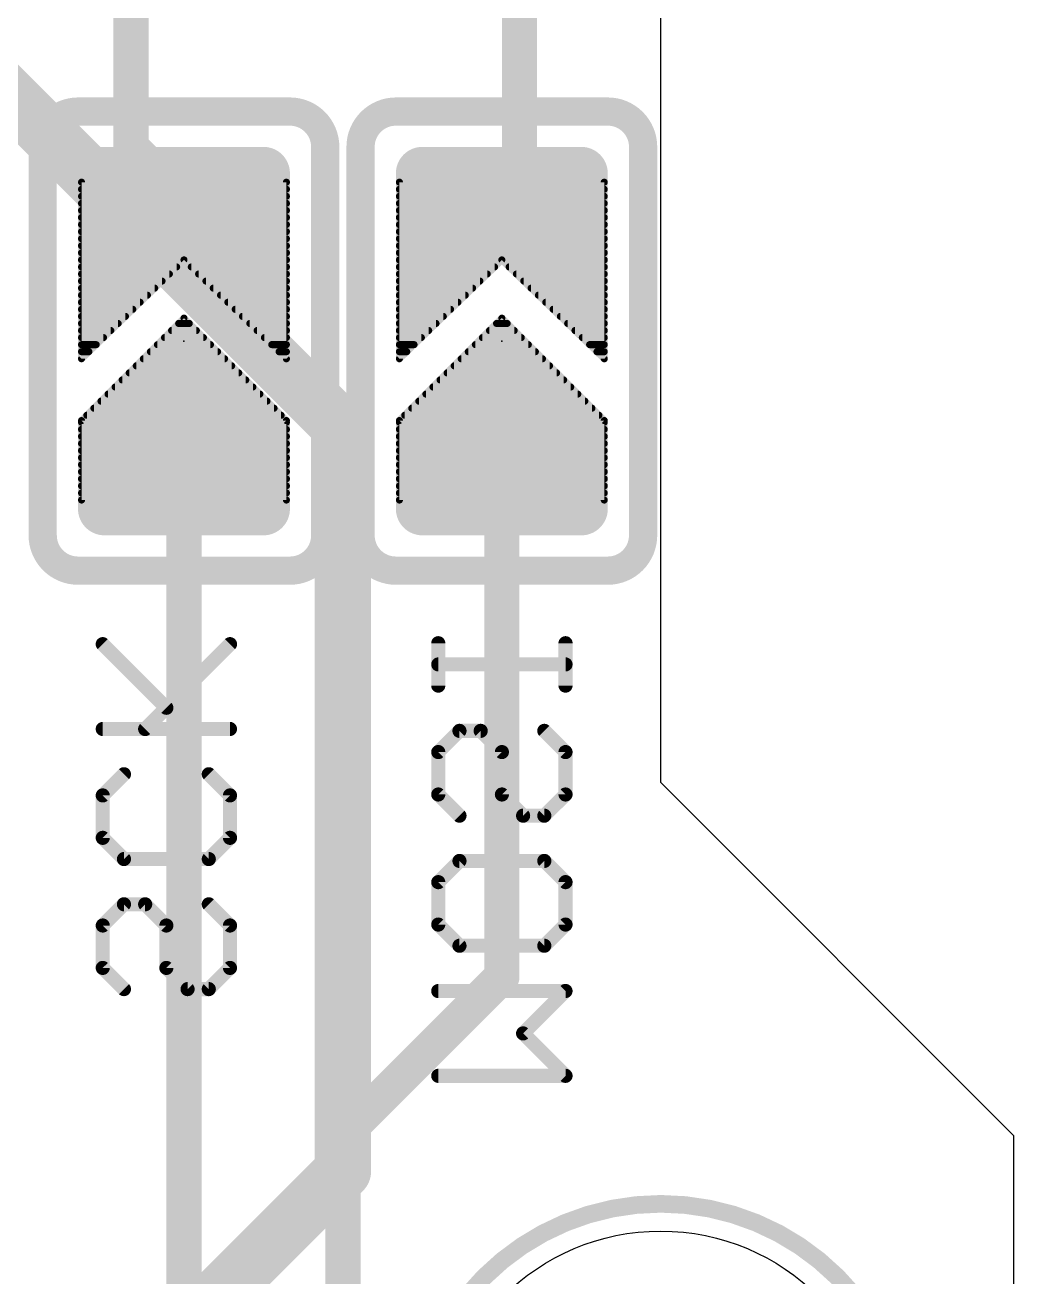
# Model space of a CAD drawing. Extents: x -5.7 to 68.6, y -2.1 to 53.8.
# Drawn here: x 61.47 to 68.58, y 36.83 to 45.83 of the extents above; entities that cross this region are included whole.
import ezdxf

# ---------------------------------------------------------------- set-up
doc = ezdxf.new("R2010")
doc.units = 0
for name, color, linetype in [('1', 12, 'CONTINUOUS'), ('16', 132, 'CONTINUOUS'), ('20', 53, 'CONTINUOUS'), ('22', 40, 'CONTINUOUS'), ('24', 53, 'CONTINUOUS'), ('51', 253, 'CONTINUOUS')]:
    doc.layers.add(name, color=color, linetype=linetype)

# ---------------------------------------------------------------- blocks, each defined once
blk = doc.blocks.new('RECT121920X243840R50')
at = {"const_width": 0.1905}
blk.add_lwpolyline([(0.2858, -0.5715), (0.2858, 0.5715, 0.4142), (0.1905, 0.6668), (-0.1905, 0.6668, 0.4142), (-0.2858, 0.5715), (-0.2858, -0.5715, 0.4142), (-0.1905, -0.6668), (0.1905, -0.6668, 0.4142)], format="xyb", close=True, dxfattribs=at)
blk.add_solid([(-0.2159, -0.5969), (0.2159, -0.5969), (-0.2159, 0.5969), (0.2159, 0.5969)])

msp = doc.modelspace()

# ---------------------------------------------------------------- linework, layer by layer
at = {"layer": '1', "const_width": 0.4064}
for points in [[(63.754, 42.926), (61.214, 45.466)], [(63.754, 37.592), (63.754, 42.926)], [(63.754, 37.592), (61.341, 35.179)]]:
    msp.add_lwpolyline(points, dxfattribs=at)
at = {"layer": '1', "const_width": 0.2032}
for points in [[(63.8556, 42.926, 1), (63.6524, 42.926)], [(63.6822, 42.8542, 1), (63.8258, 42.9978)], [(63.8258, 37.5202, 1), (63.6822, 37.6638)], [(63.6524, 37.592, 1), (63.8556, 37.592)]]:
    msp.add_lwpolyline(points, format="xyb", dxfattribs=at)
at = {"layer": '16'}
for points, const_width in [([(62.23, 44.958), (62.23, 52.832)], 0.254), ([(65.024, 49.022), (65.024, 44.704)], 0.254), ([(62.611, 44.577), (62.23, 44.958)], 0.254), ([(65.024, 44.704), (64.897, 44.577)], 0.254), ([(61.8744, 43.434), (61.8744, 44.704)], 0.0508), ([(61.8744, 44.704), (63.3476, 44.704)], 0.0508), ([(61.8744, 44.6532), (63.3476, 44.6532)], 0.0508), ([(63.3476, 44.704), (63.3476, 43.434)], 0.0508), ([(64.1604, 43.434), (64.1604, 44.704)], 0.0508), ([(64.1604, 44.704), (65.6336, 44.704)], 0.0508), ([(64.1604, 44.6532), (65.6336, 44.6532)], 0.0508), ([(65.6336, 44.704), (65.6336, 43.434)], 0.0508), ([(61.8744, 44.6024), (63.3476, 44.6024)], 0.0508), ([(61.8744, 44.5516), (63.3476, 44.5516)], 0.0508), ([(64.1604, 44.6024), (65.6336, 44.6024)], 0.0508), ([(64.1604, 44.5516), (65.6336, 44.5516)], 0.0508), ([(61.8744, 44.5008), (63.3476, 44.5008)], 0.0508), ([(64.1604, 44.5008), (65.6336, 44.5008)], 0.0508), ([(61.8744, 44.45), (63.3476, 44.45)], 0.0508), ([(61.8744, 44.3992), (63.3476, 44.3992)], 0.0508), ([(64.1604, 44.45), (65.6336, 44.45)], 0.0508), ([(64.1604, 44.3992), (65.6336, 44.3992)], 0.0508), ([(61.8744, 44.3484), (63.3476, 44.3484)], 0.0508), ([(61.8744, 44.2976), (63.3476, 44.2976)], 0.0508), ([(64.1604, 44.3484), (65.6336, 44.3484)], 0.0508), ([(64.1604, 44.2976), (65.6336, 44.2976)], 0.0508), ([(61.8744, 44.2468), (63.3476, 44.2468)], 0.0508), ([(61.8744, 44.196), (63.3476, 44.196)], 0.0508), ([(64.1604, 44.2468), (65.6336, 44.2468)], 0.0508), ([(64.1604, 44.196), (65.6336, 44.196)], 0.0508), ([(62.611, 44.1452), (61.8744, 43.434)], 0.0508), ([(61.8744, 44.1452), (63.3476, 44.1452)], 0.0508), ([(63.3476, 43.434), (62.611, 44.1452)], 0.0508), ([(64.897, 44.1452), (64.1604, 43.434)], 0.0508), ([(64.1604, 44.1452), (65.6336, 44.1452)], 0.0508), ([(65.6336, 43.434), (64.897, 44.1452)], 0.0508), ([(61.8744, 44.0944), (62.5584, 44.0944)], 0.0508), ([(61.8744, 44.0436), (62.5058, 44.0436)], 0.0508), ([(62.6636, 44.0944), (63.3476, 44.0944)], 0.0508), ([(62.7162, 44.0436), (63.3476, 44.0436)], 0.0508), ([(64.1604, 44.0944), (64.8444, 44.0944)], 0.0508), ([(64.1604, 44.0436), (64.7918, 44.0436)], 0.0508), ([(64.9496, 44.0944), (65.6336, 44.0944)], 0.0508), ([(65.0022, 44.0436), (65.6336, 44.0436)], 0.0508), ([(61.8744, 43.9928), (62.4532, 43.9928)], 0.0508), ([(61.8744, 43.942), (62.4005, 43.942)], 0.0508), ([(62.7688, 43.9928), (63.3476, 43.9928)], 0.0508), ([(62.8215, 43.942), (63.3476, 43.942)], 0.0508), ([(64.1604, 43.9928), (64.7392, 43.9928)], 0.0508), ([(64.1604, 43.942), (64.6865, 43.942)], 0.0508), ([(65.0548, 43.9928), (65.6336, 43.9928)], 0.0508), ([(65.1075, 43.942), (65.6336, 43.942)], 0.0508), ([(61.8744, 43.8912), (62.3479, 43.8912)], 0.0508), ([(61.8744, 43.8404), (62.2953, 43.8404)], 0.0508), ([(62.8741, 43.8912), (63.3476, 43.8912)], 0.0508), ([(62.9267, 43.8404), (63.3476, 43.8404)], 0.0508), ([(64.1604, 43.8912), (64.6339, 43.8912)], 0.0508), ([(64.1604, 43.8404), (64.5813, 43.8404)], 0.0508), ([(65.1601, 43.8912), (65.6336, 43.8912)], 0.0508), ([(65.2127, 43.8404), (65.6336, 43.8404)], 0.0508), ([(61.8744, 43.7896), (62.2427, 43.7896)], 0.0508), ([(61.8744, 43.7388), (62.1901, 43.7388)], 0.0508), ([(62.9793, 43.7896), (63.3476, 43.7896)], 0.0508), ([(63.0319, 43.7388), (63.3476, 43.7388)], 0.0508), ([(64.1604, 43.7896), (64.5287, 43.7896)], 0.0508), ([(64.1604, 43.7388), (64.4761, 43.7388)], 0.0508), ([(65.2653, 43.7896), (65.6336, 43.7896)], 0.0508), ([(65.3179, 43.7388), (65.6336, 43.7388)], 0.0508), ([(62.611, 43.7261), (61.8744, 42.9895)], 0.0508), ([(61.8744, 43.688), (62.1375, 43.688)], 0.0508), ([(62.5729, 43.688), (62.6491, 43.688)], 0.0508), ([(63.3476, 42.9895), (62.611, 43.7261)], 0.0508), ([(63.0845, 43.688), (63.3476, 43.688)], 0.0508), ([(64.897, 43.7261), (64.1604, 42.9895)], 0.0508), ([(64.1604, 43.688), (64.4235, 43.688)], 0.0508), ([(64.8589, 43.688), (64.9351, 43.688)], 0.0508), ([(65.6336, 42.9895), (64.897, 43.7261)], 0.0508), ([(65.3705, 43.688), (65.6336, 43.688)], 0.0508), ([(61.8744, 43.6372), (62.0849, 43.6372)], 0.0508), ([(61.8744, 43.5864), (62.0322, 43.5864)], 0.0508), ([(62.4713, 43.5864), (62.7507, 43.5864)], 0.0508), ([(62.5221, 43.6372), (62.6999, 43.6372)], 0.0508), ([(63.1371, 43.6372), (63.3476, 43.6372)], 0.0508), ([(63.1898, 43.5864), (63.3476, 43.5864)], 0.0508), ([(64.1604, 43.6372), (64.3709, 43.6372)], 0.0508), ([(64.1604, 43.5864), (64.3182, 43.5864)], 0.0508), ([(64.7573, 43.5864), (65.0367, 43.5864)], 0.0508), ([(64.8081, 43.6372), (64.9859, 43.6372)], 0.0508), ([(65.4231, 43.6372), (65.6336, 43.6372)], 0.0508), ([(65.4758, 43.5864), (65.6336, 43.5864)], 0.0508), ([(61.8744, 43.5356), (61.9796, 43.5356)], 0.0508), ([(61.8744, 43.4848), (61.927, 43.4848)], 0.0508), ([(62.3697, 43.4848), (62.8523, 43.4848)], 0.0508), ([(62.4205, 43.5356), (62.8015, 43.5356)], 0.0508), ([(63.2424, 43.5356), (63.3476, 43.5356)], 0.0508), ([(63.295, 43.4848), (63.3476, 43.4848)], 0.0508), ([(64.1604, 43.5356), (64.2656, 43.5356)], 0.0508), ([(64.1604, 43.4848), (64.213, 43.4848)], 0.0508), ([(64.6557, 43.4848), (65.1383, 43.4848)], 0.0508), ([(64.7065, 43.5356), (65.0875, 43.5356)], 0.0508), ([(65.5284, 43.5356), (65.6336, 43.5356)], 0.0508), ([(65.581, 43.4848), (65.6336, 43.4848)], 0.0508), ([(62.2681, 43.3832), (62.9539, 43.3832)], 0.0508), ([(62.3189, 43.434), (62.9031, 43.434)], 0.0508), ([(64.5541, 43.3832), (65.2399, 43.3832)], 0.0508), ([(64.6049, 43.434), (65.1891, 43.434)], 0.0508), ([(62.2173, 43.3324), (63.0047, 43.3324)], 0.0508), ([(64.5033, 43.3324), (65.2907, 43.3324)], 0.0508), ([(62.1157, 43.2308), (63.1063, 43.2308)], 0.0508), ([(62.1665, 43.2816), (63.0555, 43.2816)], 0.0508), ([(64.4017, 43.2308), (65.3923, 43.2308)], 0.0508), ([(64.4525, 43.2816), (65.3415, 43.2816)], 0.0508), ([(62.0141, 43.1292), (63.2079, 43.1292)], 0.0508), ([(62.0649, 43.18), (63.1571, 43.18)], 0.0508), ([(64.3001, 43.1292), (65.4939, 43.1292)], 0.0508), ([(64.3509, 43.18), (65.4431, 43.18)], 0.0508), ([(61.9125, 43.0276), (63.3095, 43.0276)], 0.0508), ([(61.9633, 43.0784), (63.2587, 43.0784)], 0.0508), ([(64.1985, 43.0276), (65.5955, 43.0276)], 0.0508), ([(64.2493, 43.0784), (65.5447, 43.0784)], 0.0508), ([(61.8744, 42.9895), (61.8744, 42.418)], 0.0508), ([(61.8744, 42.9768), (63.3476, 42.9768)], 0.0508), ([(61.8744, 42.926), (63.3476, 42.926)], 0.0508), ([(63.3476, 42.418), (63.3476, 42.9895)], 0.0508), ([(64.1604, 42.9895), (64.1604, 42.418)], 0.0508), ([(64.1604, 42.9768), (65.6336, 42.9768)], 0.0508), ([(64.1604, 42.926), (65.6336, 42.926)], 0.0508), ([(65.6336, 42.418), (65.6336, 42.9895)], 0.0508), ([(61.8744, 42.8752), (63.3476, 42.8752)], 0.0508), ([(64.1604, 42.8752), (65.6336, 42.8752)], 0.0508), ([(61.8744, 42.8244), (63.3476, 42.8244)], 0.0508), ([(61.8744, 42.7736), (63.3476, 42.7736)], 0.0508), ([(64.1604, 42.8244), (65.6336, 42.8244)], 0.0508), ([(64.1604, 42.7736), (65.6336, 42.7736)], 0.0508), ([(61.8744, 42.7228), (63.3476, 42.7228)], 0.0508), ([(61.8744, 42.672), (63.3476, 42.672)], 0.0508), ([(64.1604, 42.7228), (65.6336, 42.7228)], 0.0508), ([(64.1604, 42.672), (65.6336, 42.672)], 0.0508), ([(61.8744, 42.6212), (63.3476, 42.6212)], 0.0508), ([(61.8744, 42.5704), (63.3476, 42.5704)], 0.0508), ([(62.611, 42.545), (62.611, 33.909)], 0.254), ([(64.1604, 42.6212), (65.6336, 42.6212)], 0.0508), ([(64.1604, 42.5704), (65.6336, 42.5704)], 0.0508), ([(64.897, 42.545), (64.897, 38.989)], 0.254), ([(61.8744, 42.5196), (63.3476, 42.5196)], 0.0508), ([(64.1604, 42.5196), (65.6336, 42.5196)], 0.0508), ([(61.8744, 42.4688), (63.3476, 42.4688)], 0.0508), ([(61.8744, 42.418), (63.3476, 42.418)], 0.0508), ([(61.8744, 42.418), (63.3476, 42.418)], 0.0508), ([(64.1604, 42.4688), (65.6336, 42.4688)], 0.0508), ([(64.1604, 42.418), (65.6336, 42.418)], 0.0508), ([(64.1604, 42.418), (65.6336, 42.418)], 0.0508), ([(64.897, 38.989), (63.754, 37.846)], 0.254), ([(63.754, 37.846), (63.754, 33.655)], 0.254)]:
    msp.add_lwpolyline(points, dxfattribs=dict(at, const_width=const_width))
for points, const_width in [([(62.2749, 45.0029, 1), (62.1851, 44.9131)], 0.127), ([(62.1665, 44.958, 1), (62.2935, 44.958)], 0.127), ([(64.9605, 44.704, 1), (65.0875, 44.704)], 0.127), ([(65.0689, 44.6591, 1), (64.9791, 44.7489)], 0.127), ([(61.8871, 44.704, 1), (61.8617, 44.704)], 0.0254), ([(61.8744, 44.7167, 1), (61.8744, 44.6913)], 0.0254), ([(61.8744, 44.6659, 1), (61.8744, 44.6405)], 0.0254), ([(62.5661, 44.5321, 1), (62.6559, 44.6219)], 0.127), ([(63.3603, 44.704, 1), (63.3349, 44.704)], 0.0254), ([(63.3476, 44.6913, 1), (63.3476, 44.7167)], 0.0254), ([(63.3476, 44.6405, 1), (63.3476, 44.6659)], 0.0254), ([(64.1731, 44.704, 1), (64.1477, 44.704)], 0.0254), ([(64.1604, 44.7167, 1), (64.1604, 44.6913)], 0.0254), ([(64.1604, 44.6659, 1), (64.1604, 44.6405)], 0.0254), ([(64.8521, 44.6219, 1), (64.9419, 44.5321)], 0.127), ([(65.6463, 44.704, 1), (65.6209, 44.704)], 0.0254), ([(65.6336, 44.6913, 1), (65.6336, 44.7167)], 0.0254), ([(65.6336, 44.6405, 1), (65.6336, 44.6659)], 0.0254), ([(61.8744, 44.6151, 1), (61.8744, 44.5897)], 0.0254), ([(61.8744, 44.5643, 1), (61.8744, 44.5389)], 0.0254), ([(63.3476, 44.5897, 1), (63.3476, 44.6151)], 0.0254), ([(63.3476, 44.5389, 1), (63.3476, 44.5643)], 0.0254), ([(64.1604, 44.6151, 1), (64.1604, 44.5897)], 0.0254), ([(64.1604, 44.5643, 1), (64.1604, 44.5389)], 0.0254), ([(65.6336, 44.5897, 1), (65.6336, 44.6151)], 0.0254), ([(65.6336, 44.5389, 1), (65.6336, 44.5643)], 0.0254), ([(61.8744, 44.5135, 1), (61.8744, 44.4881)], 0.0254), ([(63.3476, 44.4881, 1), (63.3476, 44.5135)], 0.0254), ([(64.1604, 44.5135, 1), (64.1604, 44.4881)], 0.0254), ([(65.6336, 44.4881, 1), (65.6336, 44.5135)], 0.0254), ([(61.8744, 44.4627, 1), (61.8744, 44.4373)], 0.0254), ([(61.8744, 44.4119, 1), (61.8744, 44.3865)], 0.0254), ([(63.3476, 44.4373, 1), (63.3476, 44.4627)], 0.0254), ([(63.3476, 44.3865, 1), (63.3476, 44.4119)], 0.0254), ([(64.1604, 44.4627, 1), (64.1604, 44.4373)], 0.0254), ([(64.1604, 44.4119, 1), (64.1604, 44.3865)], 0.0254), ([(65.6336, 44.4373, 1), (65.6336, 44.4627)], 0.0254), ([(65.6336, 44.3865, 1), (65.6336, 44.4119)], 0.0254), ([(61.8744, 44.3611, 1), (61.8744, 44.3357)], 0.0254), ([(61.8744, 44.3103, 1), (61.8744, 44.2849)], 0.0254), ([(63.3476, 44.3357, 1), (63.3476, 44.3611)], 0.0254), ([(63.3476, 44.2849, 1), (63.3476, 44.3103)], 0.0254), ([(64.1604, 44.3611, 1), (64.1604, 44.3357)], 0.0254), ([(64.1604, 44.3103, 1), (64.1604, 44.2849)], 0.0254), ([(65.6336, 44.3357, 1), (65.6336, 44.3611)], 0.0254), ([(65.6336, 44.2849, 1), (65.6336, 44.3103)], 0.0254), ([(61.8744, 44.2595, 1), (61.8744, 44.2341)], 0.0254), ([(61.8744, 44.2087, 1), (61.8744, 44.1833)], 0.0254), ([(63.3476, 44.2341, 1), (63.3476, 44.2595)], 0.0254), ([(63.3476, 44.1833, 1), (63.3476, 44.2087)], 0.0254), ([(64.1604, 44.2595, 1), (64.1604, 44.2341)], 0.0254), ([(64.1604, 44.2087, 1), (64.1604, 44.1833)], 0.0254), ([(65.6336, 44.2341, 1), (65.6336, 44.2595)], 0.0254), ([(65.6336, 44.1833, 1), (65.6336, 44.2087)], 0.0254), ([(61.8744, 44.1579, 1), (61.8744, 44.1325)], 0.0254), ([(62.6198, 44.1543, 1), (62.6022, 44.1361)], 0.0254), ([(62.6198, 44.1361, 1), (62.6022, 44.1543)], 0.0254), ([(63.3476, 44.1325, 1), (63.3476, 44.1579)], 0.0254), ([(64.1604, 44.1579, 1), (64.1604, 44.1325)], 0.0254), ([(64.9058, 44.1543, 1), (64.8882, 44.1361)], 0.0254), ([(64.9058, 44.1361, 1), (64.8882, 44.1543)], 0.0254), ([(65.6336, 44.1325, 1), (65.6336, 44.1579)], 0.0254), ([(61.8744, 44.1071, 1), (61.8744, 44.0817)], 0.0254), ([(61.8744, 44.0563, 1), (61.8744, 44.0309)], 0.0254), ([(62.5058, 44.0309, 1), (62.5058, 44.0563)], 0.0254), ([(62.5584, 44.0817, 1), (62.5584, 44.1071)], 0.0254), ([(62.6636, 44.1071, 1), (62.6636, 44.0817)], 0.0254), ([(62.7162, 44.0563, 1), (62.7162, 44.0309)], 0.0254), ([(63.3476, 44.0817, 1), (63.3476, 44.1071)], 0.0254), ([(63.3476, 44.0309, 1), (63.3476, 44.0563)], 0.0254), ([(64.1604, 44.1071, 1), (64.1604, 44.0817)], 0.0254), ([(64.1604, 44.0563, 1), (64.1604, 44.0309)], 0.0254), ([(64.7918, 44.0309, 1), (64.7918, 44.0563)], 0.0254), ([(64.8444, 44.0817, 1), (64.8444, 44.1071)], 0.0254), ([(64.9496, 44.1071, 1), (64.9496, 44.0817)], 0.0254), ([(65.0022, 44.0563, 1), (65.0022, 44.0309)], 0.0254), ([(65.6336, 44.0817, 1), (65.6336, 44.1071)], 0.0254), ([(65.6336, 44.0309, 1), (65.6336, 44.0563)], 0.0254), ([(61.8744, 44.0055, 1), (61.8744, 43.9801)], 0.0254), ([(61.8744, 43.9547, 1), (61.8744, 43.9293)], 0.0254), ([(62.4005, 43.9293, 1), (62.4005, 43.9547)], 0.0254), ([(62.4532, 43.9801, 1), (62.4532, 44.0055)], 0.0254), ([(62.7688, 44.0055, 1), (62.7688, 43.9801)], 0.0254), ([(62.8215, 43.9547, 1), (62.8215, 43.9293)], 0.0254), ([(63.3476, 43.9801, 1), (63.3476, 44.0055)], 0.0254), ([(63.3476, 43.9293, 1), (63.3476, 43.9547)], 0.0254), ([(64.1604, 44.0055, 1), (64.1604, 43.9801)], 0.0254), ([(64.1604, 43.9547, 1), (64.1604, 43.9293)], 0.0254), ([(64.6865, 43.9293, 1), (64.6865, 43.9547)], 0.0254), ([(64.7392, 43.9801, 1), (64.7392, 44.0055)], 0.0254), ([(65.0548, 44.0055, 1), (65.0548, 43.9801)], 0.0254), ([(65.1075, 43.9547, 1), (65.1075, 43.9293)], 0.0254), ([(65.6336, 43.9801, 1), (65.6336, 44.0055)], 0.0254), ([(65.6336, 43.9293, 1), (65.6336, 43.9547)], 0.0254), ([(61.8744, 43.9039, 1), (61.8744, 43.8785)], 0.0254), ([(61.8744, 43.8531, 1), (61.8744, 43.8277)], 0.0254), ([(62.2953, 43.8277, 1), (62.2953, 43.8531)], 0.0254), ([(62.3479, 43.8785, 1), (62.3479, 43.9039)], 0.0254), ([(62.8741, 43.9039, 1), (62.8741, 43.8785)], 0.0254), ([(62.9267, 43.8531, 1), (62.9267, 43.8277)], 0.0254), ([(63.3476, 43.8785, 1), (63.3476, 43.9039)], 0.0254), ([(63.3476, 43.8277, 1), (63.3476, 43.8531)], 0.0254), ([(64.1604, 43.9039, 1), (64.1604, 43.8785)], 0.0254), ([(64.1604, 43.8531, 1), (64.1604, 43.8277)], 0.0254), ([(64.5813, 43.8277, 1), (64.5813, 43.8531)], 0.0254), ([(64.6339, 43.8785, 1), (64.6339, 43.9039)], 0.0254), ([(65.1601, 43.9039, 1), (65.1601, 43.8785)], 0.0254), ([(65.2127, 43.8531, 1), (65.2127, 43.8277)], 0.0254), ([(65.6336, 43.8785, 1), (65.6336, 43.9039)], 0.0254), ([(65.6336, 43.8277, 1), (65.6336, 43.8531)], 0.0254), ([(61.8744, 43.8023, 1), (61.8744, 43.7769)], 0.0254), ([(61.8744, 43.7515, 1), (61.8744, 43.7261)], 0.0254), ([(62.1901, 43.7261, 1), (62.1901, 43.7515)], 0.0254), ([(62.2427, 43.7769, 1), (62.2427, 43.8023)], 0.0254), ([(62.9793, 43.8023, 1), (62.9793, 43.7769)], 0.0254), ([(63.0319, 43.7515, 1), (63.0319, 43.7261)], 0.0254), ([(63.3476, 43.7769, 1), (63.3476, 43.8023)], 0.0254), ([(63.3476, 43.7261, 1), (63.3476, 43.7515)], 0.0254), ([(64.1604, 43.8023, 1), (64.1604, 43.7769)], 0.0254), ([(64.1604, 43.7515, 1), (64.1604, 43.7261)], 0.0254), ([(64.4761, 43.7261, 1), (64.4761, 43.7515)], 0.0254), ([(64.5287, 43.7769, 1), (64.5287, 43.8023)], 0.0254), ([(65.2653, 43.8023, 1), (65.2653, 43.7769)], 0.0254), ([(65.3179, 43.7515, 1), (65.3179, 43.7261)], 0.0254), ([(65.6336, 43.7769, 1), (65.6336, 43.8023)], 0.0254), ([(65.6336, 43.7261, 1), (65.6336, 43.7515)], 0.0254), ([(61.8744, 43.7007, 1), (61.8744, 43.6753)], 0.0254), ([(62.1375, 43.6753, 1), (62.1375, 43.7007)], 0.0254), ([(62.5729, 43.7007, 1), (62.5729, 43.6753)], 0.0254), ([(62.62, 43.7351, 1), (62.602, 43.7171)], 0.0254), ([(62.62, 43.7171, 1), (62.602, 43.7351)], 0.0254), ([(62.6491, 43.6753, 1), (62.6491, 43.7007)], 0.0254), ([(63.0845, 43.7007, 1), (63.0845, 43.6753)], 0.0254), ([(63.3476, 43.6753, 1), (63.3476, 43.7007)], 0.0254), ([(64.1604, 43.7007, 1), (64.1604, 43.6753)], 0.0254), ([(64.4235, 43.6753, 1), (64.4235, 43.7007)], 0.0254), ([(64.8589, 43.7007, 1), (64.8589, 43.6753)], 0.0254), ([(64.906, 43.7351, 1), (64.888, 43.7171)], 0.0254), ([(64.906, 43.7171, 1), (64.888, 43.7351)], 0.0254), ([(64.9351, 43.6753, 1), (64.9351, 43.7007)], 0.0254), ([(65.3705, 43.7007, 1), (65.3705, 43.6753)], 0.0254), ([(65.6336, 43.6753, 1), (65.6336, 43.7007)], 0.0254), ([(61.8744, 43.6499, 1), (61.8744, 43.6245)], 0.0254), ([(61.8744, 43.5991, 1), (61.8744, 43.5737)], 0.0254), ([(62.0322, 43.5737, 1), (62.0322, 43.5991)], 0.0254), ([(62.0849, 43.6245, 1), (62.0849, 43.6499)], 0.0254), ([(62.4713, 43.5991, 1), (62.4713, 43.5737)], 0.0254), ([(62.5221, 43.6499, 1), (62.5221, 43.6245)], 0.0254), ([(62.6999, 43.6245, 1), (62.6999, 43.6499)], 0.0254), ([(62.7507, 43.5737, 1), (62.7507, 43.5991)], 0.0254), ([(63.1371, 43.6499, 1), (63.1371, 43.6245)], 0.0254), ([(63.1898, 43.5991, 1), (63.1898, 43.5737)], 0.0254), ([(63.3476, 43.6245, 1), (63.3476, 43.6499)], 0.0254), ([(63.3476, 43.5737, 1), (63.3476, 43.5991)], 0.0254), ([(64.1604, 43.6499, 1), (64.1604, 43.6245)], 0.0254), ([(64.1604, 43.5991, 1), (64.1604, 43.5737)], 0.0254), ([(64.3182, 43.5737, 1), (64.3182, 43.5991)], 0.0254), ([(64.3709, 43.6245, 1), (64.3709, 43.6499)], 0.0254), ([(64.7573, 43.5991, 1), (64.7573, 43.5737)], 0.0254), ([(64.8081, 43.6499, 1), (64.8081, 43.6245)], 0.0254), ([(64.9859, 43.6245, 1), (64.9859, 43.6499)], 0.0254), ([(65.0367, 43.5737, 1), (65.0367, 43.5991)], 0.0254), ([(65.4231, 43.6499, 1), (65.4231, 43.6245)], 0.0254), ([(65.4758, 43.5991, 1), (65.4758, 43.5737)], 0.0254), ([(65.6336, 43.6245, 1), (65.6336, 43.6499)], 0.0254), ([(65.6336, 43.5737, 1), (65.6336, 43.5991)], 0.0254), ([(61.8744, 43.5483, 1), (61.8744, 43.5229)], 0.0254), ([(61.8744, 43.4975, 1), (61.8744, 43.4721)], 0.0254), ([(61.927, 43.4721, 1), (61.927, 43.4975)], 0.0254), ([(61.9796, 43.5229, 1), (61.9796, 43.5483)], 0.0254), ([(62.3697, 43.4975, 1), (62.3697, 43.4721)], 0.0254), ([(62.4205, 43.5483, 1), (62.4205, 43.5229)], 0.0254), ([(62.8015, 43.5229, 1), (62.8015, 43.5483)], 0.0254), ([(62.8523, 43.4721, 1), (62.8523, 43.4975)], 0.0254), ([(63.2424, 43.5483, 1), (63.2424, 43.5229)], 0.0254), ([(63.295, 43.4975, 1), (63.295, 43.4721)], 0.0254), ([(63.3476, 43.5229, 1), (63.3476, 43.5483)], 0.0254), ([(63.3476, 43.4721, 1), (63.3476, 43.4975)], 0.0254), ([(64.1604, 43.5483, 1), (64.1604, 43.5229)], 0.0254), ([(64.1604, 43.4975, 1), (64.1604, 43.4721)], 0.0254), ([(64.213, 43.4721, 1), (64.213, 43.4975)], 0.0254), ([(64.2656, 43.5229, 1), (64.2656, 43.5483)], 0.0254), ([(64.6557, 43.4975, 1), (64.6557, 43.4721)], 0.0254), ([(64.7065, 43.5483, 1), (64.7065, 43.5229)], 0.0254), ([(65.0875, 43.5229, 1), (65.0875, 43.5483)], 0.0254), ([(65.1383, 43.4721, 1), (65.1383, 43.4975)], 0.0254), ([(65.5284, 43.5483, 1), (65.5284, 43.5229)], 0.0254), ([(65.581, 43.4975, 1), (65.581, 43.4721)], 0.0254), ([(65.6336, 43.5229, 1), (65.6336, 43.5483)], 0.0254), ([(65.6336, 43.4721, 1), (65.6336, 43.4975)], 0.0254), ([(61.8656, 43.4431, 1), (61.8832, 43.4249)], 0.0254), ([(61.8617, 43.434, 1), (61.8871, 43.434)], 0.0254), ([(62.2681, 43.3959, 1), (62.2681, 43.3705)], 0.0254), ([(62.3189, 43.4467, 1), (62.3189, 43.4213)], 0.0254), ([(62.9031, 43.4213, 1), (62.9031, 43.4467)], 0.0254), ([(62.9539, 43.3705, 1), (62.9539, 43.3959)], 0.0254), ([(63.3349, 43.434, 1), (63.3603, 43.434)], 0.0254), ([(63.3388, 43.4249, 1), (63.3564, 43.4431)], 0.0254), ([(64.1516, 43.4431, 1), (64.1692, 43.4249)], 0.0254), ([(64.1477, 43.434, 1), (64.1731, 43.434)], 0.0254), ([(64.5541, 43.3959, 1), (64.5541, 43.3705)], 0.0254), ([(64.6049, 43.4467, 1), (64.6049, 43.4213)], 0.0254), ([(65.1891, 43.4213, 1), (65.1891, 43.4467)], 0.0254), ([(65.2399, 43.3705, 1), (65.2399, 43.3959)], 0.0254), ([(65.6209, 43.434, 1), (65.6463, 43.434)], 0.0254), ([(65.6248, 43.4249, 1), (65.6424, 43.4431)], 0.0254), ([(62.2173, 43.3451, 1), (62.2173, 43.3197)], 0.0254), ([(63.0047, 43.3197, 1), (63.0047, 43.3451)], 0.0254), ([(64.5033, 43.3451, 1), (64.5033, 43.3197)], 0.0254), ([(65.2907, 43.3197, 1), (65.2907, 43.3451)], 0.0254), ([(62.1157, 43.2435, 1), (62.1157, 43.2181)], 0.0254), ([(62.1665, 43.2943, 1), (62.1665, 43.2689)], 0.0254), ([(63.0555, 43.2689, 1), (63.0555, 43.2943)], 0.0254), ([(63.1063, 43.2181, 1), (63.1063, 43.2435)], 0.0254), ([(64.4017, 43.2435, 1), (64.4017, 43.2181)], 0.0254), ([(64.4525, 43.2943, 1), (64.4525, 43.2689)], 0.0254), ([(65.3415, 43.2689, 1), (65.3415, 43.2943)], 0.0254), ([(65.3923, 43.2181, 1), (65.3923, 43.2435)], 0.0254), ([(62.0141, 43.1419, 1), (62.0141, 43.1165)], 0.0254), ([(62.0649, 43.1927, 1), (62.0649, 43.1673)], 0.0254), ([(63.1571, 43.1673, 1), (63.1571, 43.1927)], 0.0254), ([(63.2079, 43.1165, 1), (63.2079, 43.1419)], 0.0254), ([(64.3001, 43.1419, 1), (64.3001, 43.1165)], 0.0254), ([(64.3509, 43.1927, 1), (64.3509, 43.1673)], 0.0254), ([(65.4431, 43.1673, 1), (65.4431, 43.1927)], 0.0254), ([(65.4939, 43.1165, 1), (65.4939, 43.1419)], 0.0254), ([(61.9125, 43.0403, 1), (61.9125, 43.0149)], 0.0254), ([(61.9633, 43.0911, 1), (61.9633, 43.0657)], 0.0254), ([(63.2587, 43.0657, 1), (63.2587, 43.0911)], 0.0254), ([(63.3095, 43.0149, 1), (63.3095, 43.0403)], 0.0254), ([(64.1985, 43.0403, 1), (64.1985, 43.0149)], 0.0254), ([(64.2493, 43.0911, 1), (64.2493, 43.0657)], 0.0254), ([(65.5447, 43.0657, 1), (65.5447, 43.0911)], 0.0254), ([(65.5955, 43.0149, 1), (65.5955, 43.0403)], 0.0254), ([(61.8871, 42.9895, 1), (61.8617, 42.9895)], 0.0254), ([(61.8654, 42.9985, 1), (61.8834, 42.9805)], 0.0254), ([(61.8744, 42.9895, 1), (61.8744, 42.9641)], 0.0254), ([(61.8744, 42.9387, 1), (61.8744, 42.9133)], 0.0254), ([(63.3603, 42.9895, 1), (63.3349, 42.9895)], 0.0254), ([(63.3386, 42.9805, 1), (63.3566, 42.9985)], 0.0254), ([(63.3476, 42.9641, 1), (63.3476, 42.9895)], 0.0254), ([(63.3476, 42.9133, 1), (63.3476, 42.9387)], 0.0254), ([(64.1731, 42.9895, 1), (64.1477, 42.9895)], 0.0254), ([(64.1514, 42.9985, 1), (64.1694, 42.9805)], 0.0254), ([(64.1604, 42.9895, 1), (64.1604, 42.9641)], 0.0254), ([(64.1604, 42.9387, 1), (64.1604, 42.9133)], 0.0254), ([(65.6463, 42.9895, 1), (65.6209, 42.9895)], 0.0254), ([(65.6246, 42.9805, 1), (65.6426, 42.9985)], 0.0254), ([(65.6336, 42.9641, 1), (65.6336, 42.9895)], 0.0254), ([(65.6336, 42.9133, 1), (65.6336, 42.9387)], 0.0254), ([(61.8744, 42.8879, 1), (61.8744, 42.8625)], 0.0254), ([(63.3476, 42.8625, 1), (63.3476, 42.8879)], 0.0254), ([(64.1604, 42.8879, 1), (64.1604, 42.8625)], 0.0254), ([(65.6336, 42.8625, 1), (65.6336, 42.8879)], 0.0254), ([(61.8744, 42.8371, 1), (61.8744, 42.8117)], 0.0254), ([(61.8744, 42.7863, 1), (61.8744, 42.7609)], 0.0254), ([(63.3476, 42.8117, 1), (63.3476, 42.8371)], 0.0254), ([(63.3476, 42.7609, 1), (63.3476, 42.7863)], 0.0254), ([(64.1604, 42.8371, 1), (64.1604, 42.8117)], 0.0254), ([(64.1604, 42.7863, 1), (64.1604, 42.7609)], 0.0254), ([(65.6336, 42.8117, 1), (65.6336, 42.8371)], 0.0254), ([(65.6336, 42.7609, 1), (65.6336, 42.7863)], 0.0254), ([(61.8744, 42.7355, 1), (61.8744, 42.7101)], 0.0254), ([(61.8744, 42.6847, 1), (61.8744, 42.6593)], 0.0254), ([(63.3476, 42.7101, 1), (63.3476, 42.7355)], 0.0254), ([(63.3476, 42.6593, 1), (63.3476, 42.6847)], 0.0254), ([(64.1604, 42.7355, 1), (64.1604, 42.7101)], 0.0254), ([(64.1604, 42.6847, 1), (64.1604, 42.6593)], 0.0254), ([(65.6336, 42.7101, 1), (65.6336, 42.7355)], 0.0254), ([(65.6336, 42.6593, 1), (65.6336, 42.6847)], 0.0254), ([(61.8744, 42.6339, 1), (61.8744, 42.6085)], 0.0254), ([(61.8744, 42.5831, 1), (61.8744, 42.5577)], 0.0254), ([(62.6745, 42.545, 1), (62.5475, 42.545)], 0.127), ([(63.3476, 42.6085, 1), (63.3476, 42.6339)], 0.0254), ([(63.3476, 42.5577, 1), (63.3476, 42.5831)], 0.0254), ([(64.1604, 42.6339, 1), (64.1604, 42.6085)], 0.0254), ([(64.1604, 42.5831, 1), (64.1604, 42.5577)], 0.0254), ([(64.9605, 42.545, 1), (64.8335, 42.545)], 0.127), ([(65.6336, 42.6085, 1), (65.6336, 42.6339)], 0.0254), ([(65.6336, 42.5577, 1), (65.6336, 42.5831)], 0.0254), ([(61.8744, 42.5323, 1), (61.8744, 42.5069)], 0.0254), ([(63.3476, 42.5069, 1), (63.3476, 42.5323)], 0.0254), ([(64.1604, 42.5323, 1), (64.1604, 42.5069)], 0.0254), ([(65.6336, 42.5069, 1), (65.6336, 42.5323)], 0.0254), ([(61.8744, 42.4815, 1), (61.8744, 42.4561)], 0.0254), ([(61.8744, 42.4307, 1), (61.8744, 42.4053)], 0.0254), ([(61.8744, 42.4307, 1), (61.8744, 42.4053)], 0.0254), ([(61.8617, 42.418, 1), (61.8871, 42.418)], 0.0254), ([(63.3349, 42.418, 1), (63.3603, 42.418)], 0.0254), ([(63.3476, 42.4561, 1), (63.3476, 42.4815)], 0.0254), ([(63.3476, 42.4053, 1), (63.3476, 42.4307)], 0.0254), ([(63.3476, 42.4053, 1), (63.3476, 42.4307)], 0.0254), ([(64.1604, 42.4815, 1), (64.1604, 42.4561)], 0.0254), ([(64.1604, 42.4307, 1), (64.1604, 42.4053)], 0.0254), ([(64.1604, 42.4307, 1), (64.1604, 42.4053)], 0.0254), ([(64.1477, 42.418, 1), (64.1731, 42.418)], 0.0254), ([(65.6209, 42.418, 1), (65.6463, 42.418)], 0.0254), ([(65.6336, 42.4561, 1), (65.6336, 42.4815)], 0.0254), ([(65.6336, 42.4053, 1), (65.6336, 42.4307)], 0.0254), ([(65.6336, 42.4053, 1), (65.6336, 42.4307)], 0.0254), ([(64.9419, 38.9441, 1), (64.8521, 39.0339)], 0.127), ([(64.8335, 38.989, 1), (64.9605, 38.989)], 0.127), ([(63.8175, 37.846, 1), (63.6905, 37.846)], 0.127), ([(63.7091, 37.8909, 1), (63.7989, 37.8011)], 0.127)]:
    msp.add_lwpolyline(points, format="xyb", dxfattribs=dict(at, const_width=const_width))
at = {"layer": '20'}
for p, q in [((66.04, 40.386), (66.04, 51.816)), ((68.58, 37.846), (66.04, 40.386)), ((68.58, 5.08), (68.58, 37.846))]:
    msp.add_line(p, q, dxfattribs=at)
msp.add_circle((66.04, 35.56), 1.6, dxfattribs=at)
at = {"layer": '22'}
for points, const_width in [([(61.849, 45.212, 0.4142), (61.595, 44.958)], 0.2032), ([(61.849, 45.2628, 1), (61.849, 45.1612)], 0.1016), ([(61.849, 45.1612, 1), (61.849, 45.2628)], 0.1016), ([(63.627, 44.958, 0.4142), (63.373, 45.212)], 0.2032), ([(63.373, 45.2628, 1), (63.373, 45.1612)], 0.1016), ([(63.373, 45.1612, 1), (63.373, 45.2628)], 0.1016), ([(64.135, 45.212, 0.4142), (63.881, 44.958)], 0.2032), ([(64.135, 45.2628, 1), (64.135, 45.1612)], 0.1016), ([(64.135, 45.1612, 1), (64.135, 45.2628)], 0.1016), ([(65.913, 44.958, 0.4142), (65.659, 45.212)], 0.2032), ([(65.659, 45.2628, 1), (65.659, 45.1612)], 0.1016), ([(65.659, 45.1612, 1), (65.659, 45.2628)], 0.1016), ([(61.6458, 44.958, 1), (61.5442, 44.958)], 0.1016), ([(63.6778, 44.958, 1), (63.5762, 44.958)], 0.1016), ([(63.9318, 44.958, 1), (63.8302, 44.958)], 0.1016), ([(65.9638, 44.958, 1), (65.8622, 44.958)], 0.1016), ([(61.5442, 44.958, 1), (61.6458, 44.958)], 0.1016), ([(63.5762, 44.958, 1), (63.6778, 44.958)], 0.1016), ([(63.8302, 44.958, 1), (63.9318, 44.958)], 0.1016), ([(65.8622, 44.958, 1), (65.9638, 44.958)], 0.1016), ([(61.595, 42.164, 0.4142), (61.849, 41.91)], 0.2032), ([(61.6458, 42.164, 1), (61.5442, 42.164)], 0.1016), ([(63.373, 41.91, 0.4142), (63.627, 42.164)], 0.2032), ([(63.6778, 42.164, 1), (63.5762, 42.164)], 0.1016), ([(63.881, 42.164, 0.4142), (64.135, 41.91)], 0.2032), ([(63.9318, 42.164, 1), (63.8302, 42.164)], 0.1016), ([(65.659, 41.91, 0.4142), (65.913, 42.164)], 0.2032), ([(65.9638, 42.164, 1), (65.8622, 42.164)], 0.1016), ([(61.5442, 42.164, 1), (61.6458, 42.164)], 0.1016), ([(63.5762, 42.164, 1), (63.6778, 42.164)], 0.1016), ([(63.8302, 42.164, 1), (63.9318, 42.164)], 0.1016), ([(65.8622, 42.164, 1), (65.9638, 42.164)], 0.1016), ([(61.849, 41.9608, 1), (61.849, 41.8592)], 0.1016), ([(61.849, 41.8592, 1), (61.849, 41.9608)], 0.1016), ([(63.373, 41.9608, 1), (63.373, 41.8592)], 0.1016), ([(63.373, 41.8592, 1), (63.373, 41.9608)], 0.1016), ([(64.135, 41.9608, 1), (64.135, 41.8592)], 0.1016), ([(64.135, 41.8592, 1), (64.135, 41.9608)], 0.1016), ([(65.659, 41.9608, 1), (65.659, 41.8592)], 0.1016), ([(65.659, 41.8592, 1), (65.659, 41.9608)], 0.1016), ([(62.0448, 41.3994, 1), (62.0088, 41.3634)], 0.0508), ([(62.9599, 41.3634, 1), (62.924, 41.3994)], 0.0508), ([(64.4652, 41.3882, 1), (64.4144, 41.3882)], 0.0508), ([(65.3804, 41.3882, 1), (65.3296, 41.3882)], 0.0508), ([(64.4398, 41.261, 1), (64.4398, 41.2102)], 0.0508), ([(65.355, 41.2102, 1), (65.355, 41.261)], 0.0508), ([(64.4144, 41.0831, 1), (64.4652, 41.0831)], 0.0508), ([(65.3296, 41.0831, 1), (65.3804, 41.0831)], 0.0508), ([(62.4664, 40.9058, 1), (62.5024, 40.9418)], 0.0508), ([(62.0268, 40.7967, 1), (62.0268, 40.7459)], 0.0508), ([(62.3139, 40.7892, 1), (62.3498, 40.7533)], 0.0508), ([(62.942, 40.7459, 1), (62.942, 40.7967)], 0.0508), ([(64.5923, 40.7831, 1), (64.5923, 40.7323)], 0.0508), ([(64.6103, 40.7398, 1), (64.5744, 40.7757)], 0.0508), ([(64.7628, 40.7757, 1), (64.7269, 40.7398)], 0.0508), ([(64.7449, 40.7323, 1), (64.7449, 40.7831)], 0.0508), ([(65.2204, 40.7757, 1), (65.1845, 40.7398)], 0.0508), ([(64.4218, 40.6232, 1), (64.4578, 40.5872)], 0.0508), ([(64.4652, 40.6052, 1), (64.4144, 40.6052)], 0.0508), ([(64.9228, 40.6052, 1), (64.872, 40.6052)], 0.0508), ([(64.8794, 40.5872, 1), (64.9154, 40.6232)], 0.0508), ([(65.3804, 40.6052, 1), (65.3296, 40.6052)], 0.0508), ([(65.337, 40.5872, 1), (65.3729, 40.6232)], 0.0508), ([(62.1973, 40.4279, 1), (62.1614, 40.4638)], 0.0508), ([(62.8074, 40.4638, 1), (62.7715, 40.4279)], 0.0508), ([(62.0522, 40.2934, 1), (62.0014, 40.2934)], 0.0508), ([(62.9674, 40.2934, 1), (62.9166, 40.2934)], 0.0508), ([(64.4578, 40.3181, 1), (64.4218, 40.2822)], 0.0508), ([(64.9154, 40.3181, 1), (64.8794, 40.2822)], 0.0508), ([(65.3729, 40.2822, 1), (65.337, 40.3181)], 0.0508), ([(62.0088, 40.3113, 1), (62.0448, 40.2754)], 0.0508), ([(62.924, 40.2754, 1), (62.9599, 40.3113)], 0.0508), ([(64.4144, 40.3001, 1), (64.4652, 40.3001)], 0.0508), ([(64.872, 40.3001, 1), (64.9228, 40.3001)], 0.0508), ([(65.3296, 40.3001, 1), (65.3804, 40.3001)], 0.0508), ([(64.5744, 40.1296, 1), (64.6103, 40.1656)], 0.0508), ([(65.0499, 40.173, 1), (65.0499, 40.1222)], 0.0508), ([(65.032, 40.1296, 1), (65.0679, 40.1656)], 0.0508), ([(65.1845, 40.1656, 1), (65.2204, 40.1296)], 0.0508), ([(65.2024, 40.1222, 1), (65.2024, 40.173)], 0.0508), ([(62.0448, 40.0063, 1), (62.0088, 39.9703)], 0.0508), ([(62.0014, 39.9883, 1), (62.0522, 39.9883)], 0.0508), ([(62.9166, 39.9883, 1), (62.9674, 39.9883)], 0.0508), ([(62.9599, 39.9703, 1), (62.924, 40.0063)], 0.0508), ([(62.1793, 39.8612, 1), (62.1793, 39.8104)], 0.0508), ([(62.1614, 39.8178, 1), (62.1973, 39.8537)], 0.0508), ([(62.7715, 39.8537, 1), (62.8074, 39.8178)], 0.0508), ([(62.7895, 39.8104, 1), (62.7895, 39.8612)], 0.0508), ([(64.5923, 39.8476, 1), (64.5923, 39.7968)], 0.0508), ([(64.6103, 39.8042, 1), (64.5744, 39.8402)], 0.0508), ([(65.2204, 39.8402, 1), (65.1845, 39.8042)], 0.0508), ([(65.2024, 39.7968, 1), (65.2024, 39.8476)], 0.0508), ([(64.4652, 39.6697, 1), (64.4144, 39.6697)], 0.0508), ([(64.4218, 39.6876, 1), (64.4578, 39.6517)], 0.0508), ([(65.3804, 39.6697, 1), (65.3296, 39.6697)], 0.0508), ([(65.337, 39.6517, 1), (65.3729, 39.6876)], 0.0508), ([(62.1793, 39.5358, 1), (62.1793, 39.485)], 0.0508), ([(62.1973, 39.4924, 1), (62.1614, 39.5283)], 0.0508), ([(62.3498, 39.5283, 1), (62.3139, 39.4924)], 0.0508), ([(62.3319, 39.485, 1), (62.3319, 39.5358)], 0.0508), ([(62.8074, 39.5283, 1), (62.7715, 39.4924)], 0.0508), ([(62.0522, 39.3578, 1), (62.0014, 39.3578)], 0.0508), ([(62.0088, 39.3758, 1), (62.0448, 39.3399)], 0.0508), ([(62.5098, 39.3578, 1), (62.459, 39.3578)], 0.0508), ([(62.4664, 39.3399, 1), (62.5024, 39.3758)], 0.0508), ([(62.9674, 39.3578, 1), (62.9166, 39.3578)], 0.0508), ([(62.924, 39.3399, 1), (62.9599, 39.3758)], 0.0508), ([(64.4578, 39.3826, 1), (64.4218, 39.3466)], 0.0508), ([(64.4144, 39.3646, 1), (64.4652, 39.3646)], 0.0508), ([(65.3296, 39.3646, 1), (65.3804, 39.3646)], 0.0508), ([(65.3729, 39.3466, 1), (65.337, 39.3826)], 0.0508), ([(64.5923, 39.2375, 1), (64.5923, 39.1867)], 0.0508), ([(65.2024, 39.1867, 1), (65.2024, 39.2375)], 0.0508), ([(64.5744, 39.1941, 1), (64.6103, 39.23)], 0.0508), ([(65.1845, 39.23, 1), (65.2204, 39.1941)], 0.0508), ([(62.0448, 39.0707, 1), (62.0088, 39.0348)], 0.0508), ([(62.5024, 39.0707, 1), (62.4664, 39.0348)], 0.0508), ([(62.9599, 39.0348, 1), (62.924, 39.0707)], 0.0508), ([(62.0014, 39.0528, 1), (62.0522, 39.0528)], 0.0508), ([(62.459, 39.0528, 1), (62.5098, 39.0528)], 0.0508), ([(62.9166, 39.0528, 1), (62.9674, 39.0528)], 0.0508), ([(62.1614, 38.8823, 1), (62.1973, 38.9182)], 0.0508), ([(62.6369, 38.9256, 1), (62.6369, 38.8748)], 0.0508), ([(62.619, 38.8823, 1), (62.6549, 38.9182)], 0.0508), ([(62.7715, 38.9182, 1), (62.8074, 38.8823)], 0.0508), ([(62.7895, 38.8748, 1), (62.7895, 38.9256)], 0.0508), ([(64.4398, 38.9121, 1), (64.4398, 38.8613)], 0.0508), ([(65.3729, 38.8687, 1), (65.337, 38.9046)], 0.0508), ([(65.355, 38.8613, 1), (65.355, 38.9121)], 0.0508), ([(65.0679, 38.5996, 1), (65.032, 38.5637)], 0.0508), ([(65.032, 38.5996, 1), (65.0679, 38.5637)], 0.0508), ([(64.4398, 38.302, 1), (64.4398, 38.2512)], 0.0508), ([(65.337, 38.2586, 1), (65.3729, 38.2945)], 0.0508), ([(65.355, 38.2512, 1), (65.355, 38.302)], 0.0508)]:
    msp.add_lwpolyline(points, format="xyb", dxfattribs=dict(at, const_width=const_width))
for points, const_width in [([(61.849, 45.212), (63.373, 45.212)], 0.2032), ([(64.135, 45.212), (65.659, 45.212)], 0.2032), ([(61.595, 44.958), (61.595, 42.164)], 0.2032), ([(63.627, 42.164), (63.627, 44.958)], 0.2032), ([(63.881, 44.958), (63.881, 42.164)], 0.2032), ([(65.913, 42.164), (65.913, 44.958)], 0.2032), ([(61.849, 41.91), (63.373, 41.91)], 0.2032), ([(64.135, 41.91), (65.659, 41.91)], 0.2032), ([(62.4844, 40.9238), (62.0268, 41.3814)], 0.1016), ([(62.3319, 40.7713), (62.942, 41.3814)], 0.1016), ([(64.4398, 41.0831), (64.4398, 41.3882)], 0.1016), ([(65.355, 41.0831), (65.355, 41.3882)], 0.1016), ([(64.4398, 41.2356), (65.355, 41.2356)], 0.1016), ([(62.942, 40.7713), (62.0268, 40.7713)], 0.1016), ([(64.5923, 40.7577), (64.4398, 40.6052)], 0.1016), ([(64.7449, 40.7577), (64.5923, 40.7577)], 0.1016), ([(64.8974, 40.6052), (64.7449, 40.7577)], 0.1016), ([(65.2024, 40.7577), (65.355, 40.6052)], 0.1016), ([(64.4398, 40.6052), (64.4398, 40.3001)], 0.1016), ([(64.8974, 40.3001), (64.8974, 40.6052)], 0.1016), ([(65.355, 40.6052), (65.355, 40.3001)], 0.1016), ([(62.0268, 40.2934), (62.1793, 40.4459)], 0.1016), ([(62.7895, 40.4459), (62.942, 40.2934)], 0.1016), ([(62.0268, 39.9883), (62.0268, 40.2934)], 0.1016), ([(62.942, 40.2934), (62.942, 39.9883)], 0.1016), ([(64.4398, 40.3001), (64.5923, 40.1476)], 0.1016), ([(65.0499, 40.1476), (64.8974, 40.3001)], 0.1016), ([(65.355, 40.3001), (65.2024, 40.1476)], 0.1016), ([(65.2024, 40.1476), (65.0499, 40.1476)], 0.1016), ([(62.1793, 39.8358), (62.0268, 39.9883)], 0.1016), ([(62.942, 39.9883), (62.7895, 39.8358)], 0.1016), ([(62.7895, 39.8358), (62.1793, 39.8358)], 0.1016), ([(64.4398, 39.6697), (64.5923, 39.8222)], 0.1016), ([(64.5923, 39.8222), (65.2024, 39.8222)], 0.1016), ([(65.2024, 39.8222), (65.355, 39.6697)], 0.1016), ([(64.4398, 39.3646), (64.4398, 39.6697)], 0.1016), ([(65.355, 39.6697), (65.355, 39.3646)], 0.1016), ([(62.1793, 39.5104), (62.0268, 39.3578)], 0.1016), ([(62.3319, 39.5104), (62.1793, 39.5104)], 0.1016), ([(62.4844, 39.3578), (62.3319, 39.5104)], 0.1016), ([(62.7895, 39.5104), (62.942, 39.3578)], 0.1016), ([(62.0268, 39.3578), (62.0268, 39.0528)], 0.1016), ([(62.4844, 39.0528), (62.4844, 39.3578)], 0.1016), ([(62.942, 39.3578), (62.942, 39.0528)], 0.1016), ([(64.5923, 39.2121), (64.4398, 39.3646)], 0.1016), ([(65.355, 39.3646), (65.2024, 39.2121)], 0.1016), ([(65.2024, 39.2121), (64.5923, 39.2121)], 0.1016), ([(62.0268, 39.0528), (62.1793, 38.9002)], 0.1016), ([(62.6369, 38.9002), (62.4844, 39.0528)], 0.1016), ([(62.942, 39.0528), (62.7895, 38.9002)], 0.1016), ([(62.7895, 38.9002), (62.6369, 38.9002)], 0.1016), ([(65.355, 38.8867), (64.4398, 38.8867)], 0.1016), ([(65.0499, 38.5816), (65.355, 38.8867)], 0.1016), ([(65.355, 38.2766), (65.0499, 38.5816)], 0.1016), ([(64.4398, 38.2766), (65.355, 38.2766)], 0.1016)]:
    msp.add_lwpolyline(points, dxfattribs=dict(at, const_width=const_width))
at = {"layer": '24'}
for p in [(62.611, 43.561), (64.897, 43.561)]:
    msp.add_point(p, dxfattribs=at)
at = {"layer": '51', "const_width": 0.127}
msp.add_lwpolyline([(66.04, 33.764, 1), (66.04, 37.356, 1), (66.04, 33.764)], format="xyb", dxfattribs=at)

# ---------------------------------------------------------------- block references
at = {"layer": '16', "rotation": 90}
for p in [(62.611, 44.577), (64.897, 44.577), (62.611, 42.545), (64.897, 42.545)]:
    msp.add_blockref('RECT121920X243840R50', p, dxfattribs=at)

doc.saveas('drawing.dxf')
